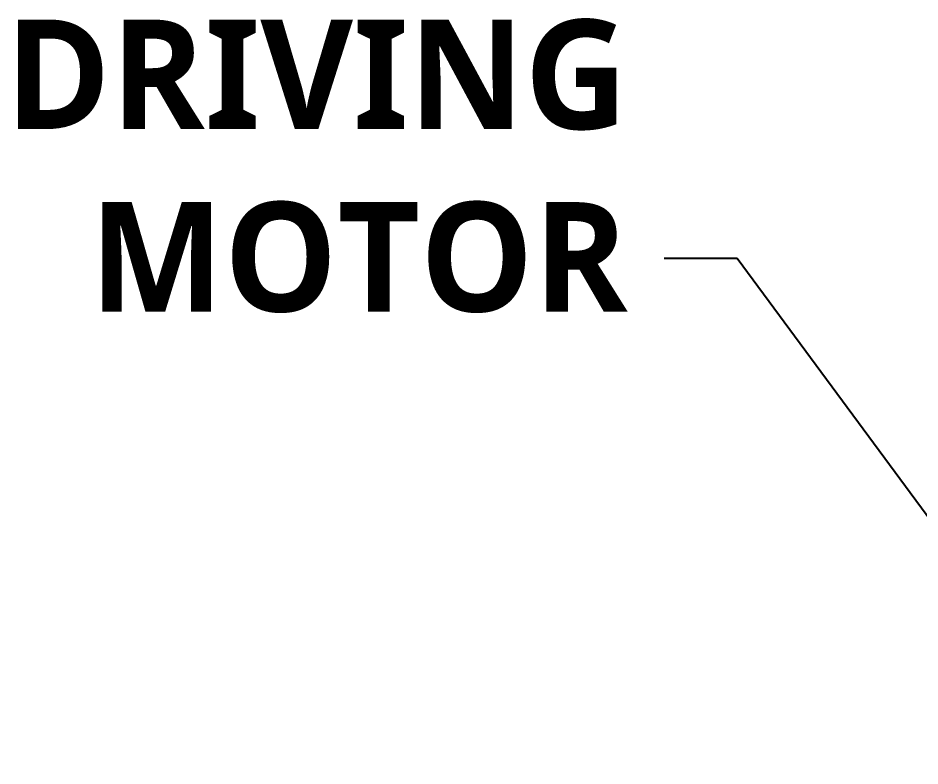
# Model space of a CAD drawing. Header units: millimetres. Extents: x 0 to 33600, y 0 to 8910.
# Drawn here: x 8504.6 to 8998.8, y 7517.8 to 7927.6 of the extents above; entities that cross this region are included whole.
import ezdxf

# ---------------------------------------------------------------- set-up
doc = ezdxf.new("R2010")
doc.units = ezdxf.units.MM
doc.header["$LTSCALE"] = 20
doc.header["$MEASUREMENT"] = 0
doc.layers.get('0').update_dxf_attribs({"linetype": 'CONTINUOUS'})
doc.layers.add('TEXT', color=7, linetype='CONTINUOUS')
doc.styles.add('SH_대대리576', font='')
doc.styles.get("Standard").update_dxf_attribs({"font": 'NanumGothicBold.ttf'})
doc.styles.get('SH_대대리576').set_extended_font_data('NanumGothic', bold=True)
doc.dimstyles.new('yongsung', dxfattribs={"dimscale": 20, "dimtxt": 3, "dimasz": 2, "dimexe": 1.5, "dimexo": 1.5, "dimgap": 1, "dimtad": 1, "dimdec": 0, "dimdsep": 46, "dimlunit": 6, "dimtxsty": 'Standard', "dimblk": 'DOT', "dimcen": 0, "dimdle": 2, "dimclrd": 256, "dimclre": 256, "dimclrt": 256, "dimadec": 0, "dimazin": 0, "dimtfac": 480, "dimtdec": 0, "dimtix": 1, "dimtmove": 2, "dimatfit": 3, "dimfxl": 1, "dimtolj": 1, "dimtzin": 0, "dimarcsym": 0})

# ---------------------------------------------------------------- blocks, each defined once
blk = doc.blocks.new('_Dot')
at = {"color": 0, "linetype": 'ByBlock', "lineweight": -2}
blk.add_line((-0.5, 0), (-1, 0), dxfattribs=at)
at = {"color": 0, "linetype": 'ByBlock', "const_width": 0.5}
blk.add_lwpolyline([(-0.25, 0, 1), (0.25, 0, 1)], format="xyb", close=True, dxfattribs=at)

msp = doc.modelspace()

# ---------------------------------------------------------------- texts
at = {"layer": 'TEXT', "insert": (8838.66, 7765.94), "char_height": 60, "attachment_point": 9, "style": 'SH_대대리576'}
msp.add_mtext('DRIVING\\PMOTOR', dxfattribs=at)

# ---------------------------------------------------------------- leaders
at = {"layer": 'TEXT', "annotation_type": 0, "has_hookline": 1, "hookline_direction": 1, "text_width": 326.85}
msp.add_leader([(9103.77, 7517.77), (8898.66, 7795.94), (8858.66, 7795.94)], dimstyle='yongsung', override={"dimtad": 0}, dxfattribs=at)

doc.saveas('drawing.dxf')
